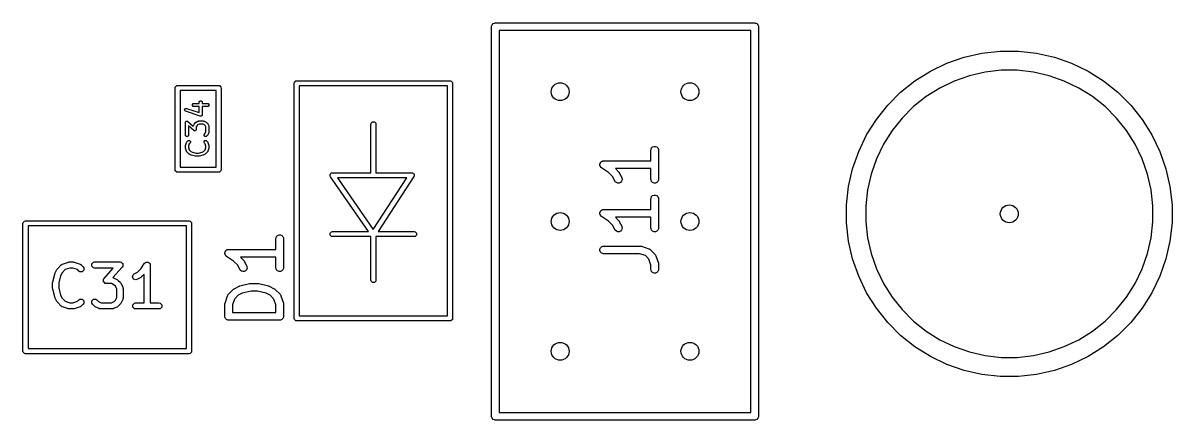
# Model space of a CAD drawing. Extents: x 2.42 to 5.08, y -5.33 to -2.65.
# Drawn here: x 4.19 to 5.075, y -2.959 to -2.653 of the extents above; entities that cross this region are included whole.
import ezdxf

# ---------------------------------------------------------------- set-up
doc = ezdxf.new("R2010")
doc.units = 0
doc.header["$MEASUREMENT"] = 0
doc.layers.add('BLACK', color=7, linetype='CONTINUOUS')

msp = doc.modelspace()

# ---------------------------------------------------------------- linework, layer by layer
at = {"layer": 'BLACK', "linetype": 'CONTINUOUS'}
for p, q in [((4.55098, -2.65591), (4.55104, -2.65533)), ((4.55098, -2.95591), (4.55098, -2.65591)), ((4.55104, -2.65533), (4.55148, -2.65427)), ((4.55148, -2.65427), (4.5523, -2.65345)), ((4.5523, -2.65345), (4.55336, -2.65301)), ((4.55336, -2.65301), (4.55394, -2.65295)), ((4.55394, -2.65295), (4.75394, -2.65295)), ((4.75394, -2.65295), (4.75451, -2.65301)), ((4.75451, -2.65301), (4.75558, -2.65345)), ((4.75558, -2.65345), (4.75639, -2.65427)), ((4.75639, -2.65427), (4.75683, -2.65533)), ((4.75683, -2.65533), (4.75689, -2.65591)), ((4.75689, -2.65591), (4.75689, -2.95591)), ((4.55689, -2.65886), (4.55689, -2.95295)), ((4.75098, -2.65886), (4.55689, -2.65886)), ((4.75098, -2.95295), (4.75098, -2.65886)), ((4.90193, -2.68396), (4.91523, -2.67931)), ((4.91523, -2.67931), (4.92896, -2.67617)), ((4.92896, -2.67617), (4.94296, -2.6746)), ((4.94296, -2.6746), (4.95704, -2.6746)), ((4.95704, -2.6746), (4.97104, -2.67617)), ((4.97104, -2.67617), (4.98477, -2.67931)), ((4.98477, -2.67931), (4.99807, -2.68396)), ((4.87732, -2.69757), (4.88924, -2.69007)), ((4.88924, -2.69007), (4.90193, -2.68396)), ((4.93144, -2.69079), (4.91933, -2.69356)), ((4.94379, -2.6894), (4.93144, -2.69079)), ((4.95621, -2.6894), (4.94379, -2.6894)), ((4.96856, -2.69079), (4.95621, -2.6894)), ((4.98067, -2.69356), (4.96856, -2.69079)), ((4.99807, -2.68396), (5.01076, -2.69007)), ((5.01076, -2.69007), (5.02268, -2.69757)), ((4.39898, -2.69945), (4.39913, -2.6987)), ((4.39898, -2.88055), (4.39898, -2.69945)), ((4.39913, -2.6987), (4.40019, -2.69763)), ((4.40019, -2.69763), (4.40094, -2.69748)), ((4.40094, -2.69748), (4.51906, -2.69748)), ((4.51906, -2.69748), (4.51981, -2.69763)), ((4.51981, -2.69763), (4.52087, -2.6987)), ((4.52087, -2.6987), (4.52102, -2.69945)), ((4.52102, -2.69945), (4.52102, -2.88055)), ((4.86631, -2.70635), (4.87732, -2.69757)), ((4.90761, -2.69766), (4.89642, -2.70305)), ((4.91933, -2.69356), (4.90761, -2.69766)), ((4.99239, -2.69766), (4.98067, -2.69356)), ((5.00358, -2.70305), (4.99239, -2.69766)), ((5.02268, -2.69757), (5.03369, -2.70635)), ((4.30728, -2.70303), (4.30743, -2.70228)), ((4.30728, -2.76602), (4.30728, -2.70303)), ((4.30743, -2.70228), (4.3085, -2.70121)), ((4.3085, -2.70121), (4.30925, -2.70106)), ((4.30925, -2.70106), (4.34075, -2.70106)), ((4.31122, -2.705), (4.31122, -2.76406)), ((4.33878, -2.705), (4.31122, -2.705)), ((4.33878, -2.76406), (4.33878, -2.705)), ((4.34075, -2.70106), (4.3415, -2.70121)), ((4.3415, -2.70121), (4.34257, -2.70228)), ((4.34257, -2.70228), (4.34272, -2.70303)), ((4.34272, -2.70303), (4.34272, -2.76602)), ((4.40291, -2.70142), (4.40291, -2.87858)), ((4.51709, -2.70142), (4.40291, -2.70142)), ((4.51709, -2.87858), (4.51709, -2.70142)), ((4.85635, -2.71631), (4.86631, -2.70635)), ((4.89642, -2.70305), (4.8859, -2.70966)), ((5.0141, -2.70966), (5.00358, -2.70305)), ((5.03369, -2.70635), (5.04365, -2.71631)), ((4.32057, -2.7157), (4.32121, -2.71506)), ((4.32057, -2.71661), (4.32057, -2.7157)), ((4.32121, -2.71725), (4.32057, -2.71661)), ((4.32121, -2.71506), (4.32166, -2.71497)), ((4.32166, -2.71734), (4.32121, -2.71725)), ((4.32166, -2.71497), (4.32573, -2.71497)), ((4.32573, -2.71734), (4.32166, -2.71734)), ((4.32573, -2.71391), (4.32582, -2.71345)), ((4.32573, -2.71497), (4.32573, -2.71391)), ((4.32573, -2.72202), (4.32573, -2.71734)), ((4.32582, -2.71345), (4.32646, -2.71281)), ((4.32646, -2.71281), (4.32737, -2.71281)), ((4.32737, -2.71281), (4.328, -2.71345)), ((4.328, -2.71345), (4.32809, -2.71391)), ((4.32809, -2.71391), (4.32809, -2.71497)), ((4.32809, -2.71497), (4.33216, -2.71497)), ((4.33216, -2.71734), (4.32809, -2.71734)), ((4.32809, -2.71734), (4.32809, -2.72365)), ((4.33216, -2.71497), (4.33261, -2.71506)), ((4.33261, -2.71725), (4.33216, -2.71734)), ((4.33261, -2.71506), (4.33325, -2.7157)), ((4.33325, -2.71661), (4.33261, -2.71725)), ((4.33325, -2.7157), (4.33325, -2.71661)), ((4.84757, -2.72732), (4.85635, -2.71631)), ((4.87619, -2.7174), (4.8674, -2.72619)), ((4.8859, -2.70966), (4.87619, -2.7174)), ((5.02381, -2.7174), (5.0141, -2.70966)), ((5.0326, -2.72619), (5.02381, -2.7174)), ((5.04365, -2.71631), (5.05243, -2.72732)), ((4.31449, -2.71999), (4.31477, -2.71913)), ((4.31489, -2.7208), (4.31449, -2.71999)), ((4.31477, -2.71913), (4.31558, -2.71873)), ((4.31529, -2.72102), (4.31489, -2.7208)), ((4.32654, -2.72477), (4.31529, -2.72102)), ((4.31558, -2.71873), (4.31604, -2.71878)), ((4.31604, -2.71878), (4.32573, -2.72202)), ((4.327, -2.72483), (4.32654, -2.72477)), ((4.32717, -2.72475), (4.327, -2.72483)), ((4.32737, -2.72475), (4.32717, -2.72475)), ((4.32756, -2.72455), (4.32737, -2.72475)), ((4.32781, -2.72443), (4.32756, -2.72455)), ((4.32787, -2.72424), (4.32781, -2.72443)), ((4.328, -2.72411), (4.32787, -2.72424)), ((4.32809, -2.72365), (4.328, -2.72411)), ((4.8674, -2.72619), (4.85966, -2.7359)), ((5.04034, -2.7359), (5.0326, -2.72619)), ((4.31523, -2.72965), (4.3153, -2.72932)), ((4.31523, -2.7394), (4.31523, -2.72965)), ((4.3153, -2.72927), (4.31531, -2.72926)), ((4.3153, -2.72932), (4.3153, -2.72927)), ((4.31531, -2.72926), (4.31532, -2.7292)), ((4.31532, -2.7292), (4.31562, -2.72891)), ((4.31562, -2.72891), (4.31589, -2.72859)), ((4.31589, -2.72859), (4.31593, -2.72859)), ((4.31593, -2.72859), (4.31596, -2.72856)), ((4.31596, -2.72856), (4.31638, -2.72856)), ((4.31638, -2.72856), (4.31679, -2.72853)), ((4.31679, -2.72853), (4.31684, -2.72856)), ((4.31684, -2.72856), (4.31687, -2.72856)), ((4.31687, -2.72856), (4.3169, -2.7286)), ((4.3169, -2.7286), (4.31719, -2.72876)), ((4.31719, -2.72876), (4.32129, -2.73235)), ((4.32164, -2.73579), (4.3176, -2.73226)), ((4.3176, -2.73226), (4.3176, -2.7394)), ((4.32129, -2.73235), (4.32132, -2.7322)), ((4.32132, -2.7322), (4.32134, -2.73218)), ((4.32134, -2.73218), (4.32136, -2.73212)), ((4.32136, -2.73212), (4.32211, -2.73062)), ((4.32211, -2.73062), (4.32222, -2.73048)), ((4.32222, -2.73048), (4.32233, -2.73032)), ((4.32233, -2.73032), (4.32308, -2.72957)), ((4.32321, -2.73565), (4.32294, -2.73596)), ((4.32308, -2.72957), (4.32324, -2.72946)), ((4.3235, -2.73535), (4.32321, -2.73565)), ((4.32324, -2.72946), (4.32339, -2.72935)), ((4.32339, -2.72935), (4.32489, -2.7286)), ((4.32352, -2.7353), (4.3235, -2.73535)), ((4.32353, -2.73528), (4.32352, -2.7353)), ((4.32359, -2.7349), (4.32353, -2.73523)), ((4.32353, -2.73523), (4.32353, -2.73528)), ((4.32413, -2.73185), (4.32359, -2.73293)), ((4.32359, -2.73293), (4.32359, -2.7349)), ((4.32461, -2.73137), (4.32413, -2.73185)), ((4.32569, -2.73083), (4.32461, -2.73137)), ((4.32489, -2.7286), (4.32494, -2.72858)), ((4.32494, -2.72858), (4.32496, -2.72856)), ((4.32496, -2.72856), (4.32515, -2.72852)), ((4.32515, -2.72852), (4.32533, -2.72848)), ((4.32533, -2.72848), (4.32536, -2.72848)), ((4.32536, -2.72848), (4.32541, -2.72847)), ((4.32541, -2.72847), (4.32916, -2.72847)), ((4.32888, -2.73083), (4.32569, -2.73083)), ((4.32996, -2.73137), (4.32888, -2.73083)), ((4.32916, -2.72847), (4.32922, -2.72848)), ((4.32922, -2.72848), (4.32925, -2.72848)), ((4.32925, -2.72848), (4.32943, -2.72852)), ((4.32943, -2.72852), (4.32961, -2.72856)), ((4.32961, -2.72856), (4.32963, -2.72858)), ((4.32963, -2.72858), (4.32969, -2.7286)), ((4.32969, -2.7286), (4.33119, -2.72935)), ((4.33044, -2.73185), (4.32996, -2.73137)), ((4.33098, -2.73293), (4.33044, -2.73185)), ((4.33098, -2.73687), (4.33098, -2.73293)), ((4.33119, -2.72935), (4.33134, -2.72946)), ((4.33134, -2.72946), (4.3315, -2.72957)), ((4.3315, -2.72957), (4.33225, -2.73032)), ((4.33225, -2.73032), (4.33235, -2.73048)), ((4.33235, -2.73048), (4.33247, -2.73062)), ((4.33247, -2.73062), (4.33322, -2.73212)), ((4.33322, -2.73212), (4.33323, -2.73218)), ((4.33323, -2.73218), (4.33325, -2.7322)), ((4.33325, -2.7322), (4.33329, -2.73239)), ((4.33329, -2.73239), (4.33334, -2.73257)), ((4.33334, -2.73257), (4.33333, -2.73259)), ((4.33333, -2.73259), (4.33334, -2.73265)), ((4.33334, -2.73265), (4.33334, -2.73715)), ((4.45807, -2.73097), (4.45822, -2.73022)), ((4.45807, -2.7683), (4.45807, -2.73097)), ((4.45822, -2.73022), (4.45929, -2.72915)), ((4.45929, -2.72915), (4.46079, -2.72915)), ((4.46079, -2.72915), (4.46186, -2.73022)), ((4.46186, -2.73022), (4.46201, -2.73097)), ((4.46201, -2.73097), (4.46201, -2.7683)), ((4.84007, -2.73924), (4.84757, -2.72732)), ((5.05243, -2.72732), (5.05993, -2.73924)), ((4.31532, -2.73985), (4.31523, -2.7394)), ((4.31596, -2.74049), (4.31532, -2.73985)), ((4.31687, -2.74049), (4.31596, -2.74049)), ((4.31627, -2.74463), (4.3163, -2.74462)), ((4.3163, -2.74462), (4.31633, -2.74457)), ((4.31633, -2.74457), (4.31708, -2.74382)), ((4.31751, -2.73985), (4.31687, -2.74049)), ((4.31708, -2.74382), (4.31746, -2.74356)), ((4.31746, -2.74356), (4.31837, -2.74356)), ((4.3176, -2.7394), (4.31751, -2.73985)), ((4.31837, -2.74356), (4.31901, -2.7442)), ((4.31901, -2.7442), (4.31901, -2.7451)), ((4.32193, -2.73596), (4.32164, -2.73579)), ((4.32196, -2.73599), (4.32193, -2.73596)), ((4.32199, -2.73599), (4.32196, -2.73599)), ((4.32204, -2.73602), (4.32199, -2.73599)), ((4.32245, -2.73599), (4.32204, -2.73602)), ((4.32287, -2.73599), (4.32245, -2.73599)), ((4.3229, -2.73596), (4.32287, -2.73599)), ((4.32294, -2.73596), (4.3229, -2.73596)), ((4.32957, -2.73895), (4.32983, -2.73857)), ((4.32957, -2.73985), (4.32957, -2.73895)), ((4.33021, -2.74049), (4.32957, -2.73985)), ((4.32957, -2.7442), (4.33021, -2.74356)), ((4.32957, -2.7451), (4.32957, -2.7442)), ((4.32983, -2.73857), (4.33044, -2.73795)), ((4.33111, -2.74049), (4.33021, -2.74049)), ((4.33021, -2.74356), (4.33111, -2.74356)), ((4.33044, -2.73795), (4.33098, -2.73687)), ((4.3315, -2.74024), (4.33111, -2.74049)), ((4.33111, -2.74356), (4.3315, -2.74382)), ((4.33225, -2.73949), (4.3315, -2.74024)), ((4.3315, -2.74382), (4.33225, -2.74457)), ((4.33235, -2.73933), (4.33225, -2.73949)), ((4.33225, -2.74457), (4.33228, -2.74462)), ((4.33228, -2.74462), (4.3323, -2.74463)), ((4.33247, -2.73918), (4.33235, -2.73933)), ((4.33322, -2.73768), (4.33247, -2.73918)), ((4.33323, -2.73762), (4.33322, -2.73768)), ((4.33325, -2.7376), (4.33323, -2.73762)), ((4.33329, -2.73742), (4.33325, -2.7376)), ((4.33334, -2.73724), (4.33329, -2.73742)), ((4.33334, -2.73715), (4.33333, -2.73721)), ((4.33333, -2.73721), (4.33334, -2.73724)), ((4.83396, -2.75193), (4.84007, -2.73924)), ((4.85966, -2.7359), (4.85305, -2.74642)), ((5.04695, -2.74642), (5.04034, -2.7359)), ((5.05993, -2.73924), (5.06604, -2.75193)), ((4.31523, -2.74765), (4.31527, -2.74746)), ((4.31523, -2.74915), (4.31523, -2.74765)), ((4.31527, -2.74934), (4.31523, -2.74915)), ((4.31527, -2.74746), (4.31529, -2.74728)), ((4.31529, -2.74952), (4.31527, -2.74934)), ((4.31529, -2.74728), (4.31604, -2.74503)), ((4.31604, -2.75177), (4.31529, -2.74952)), ((4.31604, -2.74503), (4.31607, -2.74498)), ((4.31607, -2.75183), (4.31604, -2.75177)), ((4.31607, -2.74495), (4.31618, -2.74479)), ((4.31607, -2.74498), (4.31607, -2.74495)), ((4.31607, -2.75185), (4.31607, -2.75183)), ((4.31618, -2.75201), (4.31607, -2.75185)), ((4.31618, -2.74479), (4.31627, -2.74463)), ((4.31627, -2.75217), (4.31618, -2.75201)), ((4.3163, -2.75219), (4.31627, -2.75217)), ((4.31633, -2.75224), (4.3163, -2.75219)), ((4.31783, -2.75374), (4.31633, -2.75224)), ((4.3182, -2.74604), (4.3176, -2.74784)), ((4.3176, -2.74784), (4.3176, -2.74896)), ((4.3176, -2.74896), (4.3182, -2.75076)), ((4.31875, -2.74549), (4.3182, -2.74604)), ((4.3182, -2.75076), (4.31936, -2.75193)), ((4.31901, -2.7451), (4.31875, -2.74549)), ((4.31936, -2.75193), (4.32058, -2.75254)), ((4.32058, -2.75254), (4.32331, -2.75322)), ((4.32331, -2.75322), (4.32527, -2.75322)), ((4.32527, -2.75322), (4.328, -2.75254)), ((4.328, -2.75254), (4.32921, -2.75193)), ((4.32921, -2.75193), (4.33038, -2.75076)), ((4.32983, -2.74549), (4.32957, -2.7451)), ((4.33038, -2.74604), (4.32983, -2.74549)), ((4.33098, -2.74784), (4.33038, -2.74604)), ((4.33038, -2.75076), (4.33098, -2.74896)), ((4.33225, -2.75224), (4.33075, -2.75374)), ((4.33098, -2.74896), (4.33098, -2.74784)), ((4.33228, -2.75219), (4.33225, -2.75224)), ((4.3323, -2.75217), (4.33228, -2.75219)), ((4.3323, -2.74463), (4.3324, -2.74479)), ((4.3324, -2.75201), (4.3323, -2.75217)), ((4.3324, -2.74479), (4.3325, -2.74495)), ((4.3325, -2.75185), (4.3324, -2.75201)), ((4.3325, -2.74495), (4.3325, -2.74498)), ((4.3325, -2.74498), (4.33253, -2.74503)), ((4.33253, -2.75177), (4.3325, -2.75183)), ((4.3325, -2.75183), (4.3325, -2.75185)), ((4.33253, -2.74503), (4.33328, -2.74728)), ((4.33328, -2.74952), (4.33253, -2.75177)), ((4.33328, -2.74728), (4.33331, -2.74747)), ((4.33331, -2.74934), (4.33328, -2.74952)), ((4.33331, -2.74747), (4.33334, -2.74765)), ((4.33334, -2.74915), (4.33331, -2.74934)), ((4.33334, -2.74765), (4.33334, -2.74915)), ((4.67389, -2.75091), (4.67395, -2.75034)), ((4.67389, -2.75921), (4.67389, -2.75091)), ((4.67395, -2.75034), (4.67439, -2.74927)), ((4.67439, -2.74927), (4.6752, -2.74846)), ((4.6752, -2.74846), (4.67627, -2.74802)), ((4.67627, -2.74802), (4.67742, -2.74802)), ((4.67742, -2.74802), (4.67848, -2.74846)), ((4.67848, -2.74846), (4.6793, -2.74927)), ((4.6793, -2.74927), (4.67974, -2.75034)), ((4.67974, -2.75034), (4.6798, -2.75091)), ((4.6798, -2.75091), (4.6798, -2.77341)), ((4.82931, -2.76523), (4.83396, -2.75193)), ((4.85305, -2.74642), (4.84766, -2.75761)), ((5.05234, -2.75761), (5.04695, -2.74642)), ((5.06604, -2.75193), (5.07069, -2.76523)), ((4.31799, -2.75384), (4.31783, -2.75374)), ((4.31814, -2.75396), (4.31799, -2.75384)), ((4.31964, -2.75471), (4.31814, -2.75396)), ((4.31976, -2.75474), (4.31964, -2.75471)), ((4.31988, -2.7548), (4.31976, -2.75474)), ((4.32288, -2.75555), (4.31988, -2.7548)), ((4.32302, -2.75555), (4.32288, -2.75555)), ((4.32316, -2.75558), (4.32302, -2.75555)), ((4.32541, -2.75558), (4.32316, -2.75558)), ((4.32556, -2.75555), (4.32541, -2.75558)), ((4.3257, -2.75555), (4.32556, -2.75555)), ((4.3287, -2.7548), (4.3257, -2.75555)), ((4.32882, -2.75474), (4.3287, -2.7548)), ((4.32894, -2.75471), (4.32882, -2.75474)), ((4.33044, -2.75396), (4.32894, -2.75471)), ((4.33059, -2.75384), (4.33044, -2.75396)), ((4.33075, -2.75374), (4.33059, -2.75384)), ((4.63452, -2.76216), (4.63458, -2.76188)), ((4.63458, -2.76245), (4.63452, -2.76216)), ((4.63458, -2.76158), (4.63469, -2.76132)), ((4.63458, -2.76188), (4.63458, -2.76158)), ((4.63469, -2.76132), (4.63474, -2.76103)), ((4.63474, -2.76103), (4.63491, -2.76079)), ((4.63491, -2.76079), (4.63502, -2.76052)), ((4.63502, -2.76052), (4.63522, -2.76031)), ((4.63522, -2.76031), (4.63538, -2.76007)), ((4.63538, -2.76007), (4.63563, -2.75991)), ((4.63563, -2.75991), (4.63583, -2.7597)), ((4.63583, -2.7597), (4.6361, -2.75959)), ((4.6361, -2.75959), (4.63634, -2.75943)), ((4.63634, -2.75943), (4.63663, -2.75938)), ((4.63663, -2.75938), (4.6369, -2.75926)), ((4.6369, -2.75926), (4.63747, -2.75921)), ((4.63747, -2.75921), (4.63747, -2.75921)), ((4.63747, -2.75921), (4.63747, -2.75921)), ((4.63747, -2.75921), (4.63747, -2.75921)), ((4.63747, -2.75921), (4.67389, -2.75921)), ((4.84766, -2.75761), (4.84356, -2.76933)), ((5.05644, -2.76933), (5.05234, -2.75761)), ((4.30743, -2.76678), (4.30728, -2.76602)), ((4.3085, -2.76784), (4.30743, -2.76678)), ((4.30925, -2.76799), (4.3085, -2.76784)), ((4.34075, -2.76799), (4.30925, -2.76799)), ((4.31122, -2.76406), (4.33878, -2.76406)), ((4.3415, -2.76784), (4.34075, -2.76799)), ((4.34257, -2.76678), (4.3415, -2.76784)), ((4.34272, -2.76602), (4.34257, -2.76678)), ((4.42662, -2.77069), (4.42672, -2.77011)), ((4.42672, -2.77093), (4.42662, -2.77069)), ((4.42672, -2.76952), (4.42685, -2.76939)), ((4.42672, -2.77011), (4.42672, -2.76952)), ((4.42672, -2.77102), (4.42672, -2.77093)), ((4.42679, -2.77109), (4.42672, -2.77102)), ((4.42692, -2.77139), (4.42679, -2.77109)), ((4.42685, -2.76939), (4.42688, -2.76921)), ((4.42688, -2.76921), (4.42737, -2.76887)), ((4.42737, -2.76887), (4.42779, -2.76845)), ((4.42779, -2.76845), (4.42804, -2.7684)), ((4.42804, -2.7684), (4.42812, -2.76835)), ((4.42812, -2.76835), (4.42822, -2.76836)), ((4.42822, -2.76836), (4.42854, -2.7683)), ((4.42854, -2.7683), (4.45807, -2.7683)), ((4.46201, -2.7683), (4.48954, -2.7683)), ((4.48954, -2.7683), (4.48981, -2.76835)), ((4.48981, -2.76835), (4.4899, -2.76833)), ((4.4899, -2.76833), (4.48999, -2.76839)), ((4.48999, -2.76839), (4.49029, -2.76845)), ((4.49029, -2.76845), (4.49069, -2.76885)), ((4.49069, -2.76885), (4.49116, -2.76916)), ((4.49116, -2.76916), (4.49121, -2.76936)), ((4.49129, -2.77109), (4.49119, -2.77134)), ((4.49121, -2.76936), (4.49136, -2.76952)), ((4.49136, -2.77102), (4.49129, -2.77109)), ((4.49136, -2.76952), (4.49136, -2.77008)), ((4.49136, -2.77008), (4.49148, -2.77063)), ((4.49148, -2.77063), (4.49136, -2.77092)), ((4.49136, -2.77092), (4.49136, -2.77102)), ((4.63458, -2.76274), (4.63458, -2.76245)), ((4.63469, -2.76301), (4.63458, -2.76274)), ((4.63475, -2.76329), (4.63469, -2.76301)), ((4.63491, -2.76353), (4.63475, -2.76329)), ((4.63502, -2.7638), (4.63491, -2.76353)), ((4.63522, -2.76401), (4.63502, -2.7638)), ((4.63539, -2.76425), (4.63522, -2.76401)), ((4.63583, -2.76461), (4.63539, -2.76425)), ((4.63583, -2.76462), (4.63583, -2.76461)), ((4.63583, -2.76461), (4.63583, -2.76461)), ((4.63584, -2.76462), (4.63583, -2.76462)), ((4.64122, -2.7682), (4.63584, -2.76462)), ((4.64442, -2.77141), (4.64122, -2.7682)), ((4.67389, -2.76511), (4.64648, -2.76511)), ((4.64648, -2.76511), (4.64893, -2.76757)), ((4.64893, -2.76757), (4.64912, -2.7678)), ((4.64912, -2.7678), (4.64918, -2.76785)), ((4.64918, -2.76785), (4.64924, -2.76794)), ((4.64924, -2.76794), (4.6493, -2.76802)), ((4.6493, -2.76802), (4.64933, -2.76809)), ((4.64933, -2.76809), (4.64949, -2.76834)), ((4.64949, -2.76834), (4.65136, -2.77209)), ((4.67389, -2.77341), (4.67389, -2.76511)), ((4.82617, -2.77896), (4.82931, -2.76523)), ((4.84356, -2.76933), (4.84079, -2.78144)), ((5.05921, -2.78144), (5.05644, -2.76933)), ((5.07069, -2.76523), (5.07383, -2.77896)), ((4.45627, -2.8136), (4.42692, -2.77139)), ((4.43231, -2.77224), (4.45999, -2.81204)), ((4.48591, -2.77224), (4.43231, -2.77224)), ((4.45999, -2.81204), (4.48591, -2.77224)), ((4.49119, -2.77134), (4.46367, -2.8136)), ((4.64608, -2.77473), (4.64442, -2.77141)), ((4.64639, -2.77522), (4.64608, -2.77473)), ((4.64726, -2.77597), (4.64639, -2.77522)), ((4.64835, -2.77634), (4.64726, -2.77597)), ((4.6495, -2.77626), (4.64835, -2.77634)), ((4.65053, -2.77574), (4.6495, -2.77626)), ((4.65129, -2.77487), (4.65053, -2.77574)), ((4.65165, -2.77378), (4.65129, -2.77487)), ((4.65136, -2.77209), (4.65157, -2.77263)), ((4.65157, -2.77263), (4.65165, -2.77378)), ((4.67395, -2.77398), (4.67389, -2.77341)), ((4.67439, -2.77505), (4.67395, -2.77398)), ((4.6752, -2.77586), (4.67439, -2.77505)), ((4.67627, -2.7763), (4.6752, -2.77586)), ((4.67742, -2.7763), (4.67627, -2.7763)), ((4.67848, -2.77586), (4.67742, -2.7763)), ((4.6793, -2.77505), (4.67848, -2.77586)), ((4.67974, -2.77398), (4.6793, -2.77505)), ((4.6798, -2.77341), (4.67974, -2.77398)), ((4.8246, -2.79296), (4.82617, -2.77896)), ((5.07383, -2.77896), (5.0754, -2.79296)), ((4.67389, -2.78841), (4.67395, -2.78783)), ((4.67389, -2.7967), (4.67389, -2.78841)), ((4.67395, -2.78783), (4.67439, -2.78677)), ((4.67439, -2.78677), (4.6752, -2.78595)), ((4.6752, -2.78595), (4.67627, -2.78551)), ((4.67627, -2.78551), (4.67742, -2.78551)), ((4.67742, -2.78551), (4.67848, -2.78595)), ((4.67848, -2.78595), (4.6793, -2.78677)), ((4.6793, -2.78677), (4.67974, -2.78783)), ((4.67974, -2.78783), (4.6798, -2.78841)), ((4.6798, -2.78841), (4.6798, -2.8109)), ((4.84079, -2.78144), (4.8394, -2.79379)), ((5.0606, -2.79379), (5.05921, -2.78144)), ((4.63522, -2.79781), (4.63538, -2.79757)), ((4.63538, -2.79757), (4.63563, -2.79741)), ((4.63563, -2.79741), (4.63583, -2.7972)), ((4.63583, -2.7972), (4.6361, -2.79709)), ((4.6361, -2.79709), (4.63634, -2.79693)), ((4.63634, -2.79693), (4.63663, -2.79687)), ((4.63663, -2.79687), (4.6369, -2.79676)), ((4.6369, -2.79676), (4.63747, -2.7967)), ((4.63747, -2.7967), (4.63747, -2.7967)), ((4.63747, -2.7967), (4.63747, -2.7967)), ((4.63747, -2.7967), (4.63747, -2.7967)), ((4.63747, -2.7967), (4.67389, -2.7967)), ((4.8246, -2.79379), (4.8246, -2.79296)), ((4.8246, -2.80704), (4.8246, -2.79379)), ((4.8394, -2.79379), (4.8394, -2.80621)), ((5.0606, -2.80621), (5.0606, -2.79379)), ((5.0754, -2.79296), (5.0754, -2.80704)), ((4.19019, -2.80663), (4.19125, -2.80557)), ((4.19125, -2.80557), (4.19201, -2.80542)), ((4.19201, -2.80542), (4.31799, -2.80542)), ((4.31799, -2.80542), (4.31875, -2.80557)), ((4.31875, -2.80557), (4.31981, -2.80663)), ((4.63452, -2.79966), (4.63458, -2.79937)), ((4.63458, -2.79994), (4.63452, -2.79966)), ((4.63458, -2.79908), (4.63469, -2.79881)), ((4.63458, -2.79937), (4.63458, -2.79908)), ((4.63458, -2.80023), (4.63458, -2.79994)), ((4.63469, -2.8005), (4.63458, -2.80023)), ((4.63469, -2.79881), (4.63474, -2.79853)), ((4.63475, -2.80079), (4.63469, -2.8005)), ((4.63474, -2.79853), (4.63491, -2.79828)), ((4.63491, -2.80103), (4.63475, -2.80079)), ((4.63491, -2.79828), (4.63502, -2.79801)), ((4.63502, -2.8013), (4.63491, -2.80103)), ((4.63502, -2.79801), (4.63522, -2.79781)), ((4.63522, -2.8015), (4.63502, -2.8013)), ((4.63539, -2.80175), (4.63522, -2.8015)), ((4.63583, -2.80211), (4.63539, -2.80175)), ((4.63584, -2.80211), (4.63583, -2.80211)), ((4.63583, -2.80211), (4.63583, -2.80211)), ((4.63583, -2.80211), (4.63583, -2.80211)), ((4.64122, -2.8057), (4.63584, -2.80211)), ((4.64442, -2.8089), (4.64122, -2.8057)), ((4.67389, -2.80261), (4.64648, -2.80261)), ((4.64648, -2.80261), (4.64893, -2.80507)), ((4.64893, -2.80507), (4.64912, -2.80529)), ((4.64912, -2.80529), (4.64918, -2.80534)), ((4.64918, -2.80534), (4.64924, -2.80543)), ((4.64924, -2.80543), (4.6493, -2.80551)), ((4.6493, -2.80551), (4.64933, -2.80559)), ((4.64933, -2.80559), (4.64949, -2.80583)), ((4.64949, -2.80583), (4.65136, -2.80958)), ((4.67389, -2.8109), (4.67389, -2.80261)), ((4.8394, -2.80621), (4.84079, -2.81856)), ((5.05921, -2.81856), (5.0606, -2.80621)), ((4.19004, -2.80739), (4.19019, -2.80663)), ((4.19004, -2.90581), (4.19004, -2.80739)), ((4.19398, -2.80936), (4.19398, -2.90384)), ((4.31602, -2.80936), (4.19398, -2.80936)), ((4.31602, -2.90384), (4.31602, -2.80936)), ((4.31981, -2.80663), (4.31996, -2.80739)), ((4.31996, -2.80739), (4.31996, -2.90581)), ((4.42672, -2.81482), (4.42779, -2.81375)), ((4.42672, -2.81632), (4.42672, -2.81482)), ((4.42779, -2.81375), (4.42854, -2.8136)), ((4.42854, -2.8136), (4.45627, -2.8136)), ((4.46367, -2.8136), (4.49154, -2.8136)), ((4.49154, -2.8136), (4.49229, -2.81375)), ((4.49229, -2.81375), (4.49336, -2.81482)), ((4.49336, -2.81482), (4.49336, -2.81632)), ((4.64608, -2.81222), (4.64442, -2.8089)), ((4.64639, -2.81271), (4.64608, -2.81222)), ((4.64726, -2.81347), (4.64639, -2.81271)), ((4.64835, -2.81383), (4.64726, -2.81347)), ((4.6495, -2.81375), (4.64835, -2.81383)), ((4.65053, -2.81324), (4.6495, -2.81375)), ((4.65129, -2.81237), (4.65053, -2.81324)), ((4.65165, -2.81127), (4.65129, -2.81237)), ((4.65136, -2.80958), (4.65157, -2.81012)), ((4.65157, -2.81012), (4.65165, -2.81127)), ((4.67395, -2.81148), (4.67389, -2.8109)), ((4.67439, -2.81254), (4.67395, -2.81148)), ((4.6752, -2.81336), (4.67439, -2.81254)), ((4.67627, -2.8138), (4.6752, -2.81336)), ((4.67742, -2.8138), (4.67627, -2.8138)), ((4.67848, -2.81336), (4.67742, -2.8138)), ((4.6793, -2.81254), (4.67848, -2.81336)), ((4.67974, -2.81148), (4.6793, -2.81254)), ((4.6798, -2.8109), (4.67974, -2.81148)), ((4.82617, -2.82104), (4.8246, -2.80704)), ((5.0754, -2.80704), (5.07383, -2.82104)), ((4.38495, -2.81907), (4.38501, -2.81849)), ((4.38495, -2.82736), (4.38495, -2.81907)), ((4.38501, -2.81849), (4.38545, -2.81743)), ((4.38545, -2.81743), (4.38627, -2.81661)), ((4.38627, -2.81661), (4.38733, -2.81617)), ((4.38733, -2.81617), (4.38848, -2.81617)), ((4.38848, -2.81617), (4.38955, -2.81661)), ((4.38955, -2.81661), (4.39036, -2.81743)), ((4.39036, -2.81743), (4.3908, -2.81849)), ((4.3908, -2.81849), (4.39086, -2.81907)), ((4.39086, -2.81907), (4.39086, -2.84156)), ((4.42779, -2.81739), (4.42672, -2.81632)), ((4.42854, -2.81754), (4.42779, -2.81739)), ((4.45807, -2.81754), (4.42854, -2.81754)), ((4.45807, -2.85107), (4.45807, -2.81754)), ((4.49154, -2.81754), (4.46201, -2.81754)), ((4.46201, -2.81754), (4.46201, -2.85107)), ((4.49229, -2.81739), (4.49154, -2.81754)), ((4.49336, -2.81632), (4.49229, -2.81739)), ((4.82931, -2.83477), (4.82617, -2.82104)), ((4.84079, -2.81856), (4.84356, -2.83067)), ((5.05644, -2.83067), (5.05921, -2.81856)), ((5.07383, -2.82104), (5.07069, -2.83477)), ((4.34558, -2.83032), (4.34564, -2.83003)), ((4.34564, -2.8306), (4.34558, -2.83032)), ((4.34564, -2.82974), (4.34575, -2.82947)), ((4.34564, -2.83003), (4.34564, -2.82974)), ((4.34564, -2.83089), (4.34564, -2.8306)), ((4.34575, -2.83116), (4.34564, -2.83089)), ((4.34575, -2.82947), (4.34581, -2.82919)), ((4.34581, -2.83145), (4.34575, -2.83116)), ((4.34581, -2.82919), (4.34597, -2.82894)), ((4.34597, -2.83169), (4.34581, -2.83145)), ((4.34597, -2.82894), (4.34608, -2.82867)), ((4.34608, -2.83196), (4.34597, -2.83169)), ((4.34608, -2.82867), (4.34629, -2.82847)), ((4.34629, -2.83216), (4.34608, -2.83196)), ((4.34629, -2.82847), (4.34645, -2.82823)), ((4.34645, -2.83241), (4.34629, -2.83216)), ((4.34645, -2.82823), (4.34669, -2.82807)), ((4.34689, -2.83277), (4.34645, -2.83241)), ((4.34669, -2.82807), (4.3469, -2.82786)), ((4.3469, -2.83277), (4.34689, -2.83277)), ((4.3469, -2.82786), (4.34716, -2.82775)), ((4.35228, -2.83636), (4.3469, -2.83277)), ((4.3469, -2.83277), (4.3469, -2.83277)), ((4.3469, -2.83277), (4.3469, -2.83277)), ((4.34716, -2.82775), (4.3474, -2.82759)), ((4.3474, -2.82759), (4.34769, -2.82753)), ((4.34769, -2.82753), (4.34796, -2.82742)), ((4.34796, -2.82742), (4.34853, -2.82736)), ((4.34853, -2.82736), (4.34853, -2.82736)), ((4.34853, -2.82736), (4.34853, -2.82736)), ((4.34853, -2.82736), (4.34854, -2.82736)), ((4.34854, -2.82736), (4.38495, -2.82736)), ((4.63458, -2.8272), (4.63502, -2.82614)), ((4.63458, -2.82835), (4.63458, -2.8272)), ((4.63502, -2.82942), (4.63458, -2.82835)), ((4.63502, -2.82614), (4.63583, -2.82532)), ((4.63583, -2.83023), (4.63502, -2.82942)), ((4.63583, -2.82532), (4.6369, -2.82488)), ((4.6369, -2.83067), (4.63583, -2.83023)), ((4.6369, -2.82488), (4.63747, -2.82482)), ((4.63747, -2.83073), (4.6369, -2.83067)), ((4.63747, -2.82482), (4.66559, -2.82482)), ((4.66512, -2.83073), (4.63747, -2.83073)), ((4.66962, -2.83223), (4.66512, -2.83073)), ((4.66559, -2.82482), (4.66589, -2.82485)), ((4.66589, -2.82485), (4.66596, -2.82485)), ((4.66596, -2.82485), (4.66607, -2.82487)), ((4.66607, -2.82487), (4.66617, -2.82488)), ((4.66617, -2.82488), (4.66624, -2.82491)), ((4.66624, -2.82491), (4.66653, -2.82498)), ((4.66653, -2.82498), (4.67215, -2.82685)), ((4.67239, -2.835), (4.66962, -2.83223)), ((4.67215, -2.82685), (4.67268, -2.82709)), ((4.67268, -2.82709), (4.67276, -2.82716)), ((4.67276, -2.82716), (4.67286, -2.8272)), ((4.67286, -2.8272), (4.67331, -2.82756)), ((4.67331, -2.82756), (4.67706, -2.83131)), ((4.67706, -2.83131), (4.67742, -2.83176)), ((4.67742, -2.83176), (4.67746, -2.83186)), ((4.67746, -2.83186), (4.67753, -2.83194)), ((4.67753, -2.83194), (4.67777, -2.83247)), ((4.67777, -2.83247), (4.67964, -2.83809)), ((4.84356, -2.83067), (4.84766, -2.84239)), ((5.05234, -2.84239), (5.05644, -2.83067)), ((4.21658, -2.84226), (4.21958, -2.83926)), ((4.21958, -2.83926), (4.21968, -2.83919)), ((4.21968, -2.83919), (4.21971, -2.83914)), ((4.21971, -2.83914), (4.22004, -2.83896)), ((4.22004, -2.83896), (4.22035, -2.83875)), ((4.22035, -2.83875), (4.2204, -2.83875)), ((4.2204, -2.83875), (4.22051, -2.83869)), ((4.22051, -2.83869), (4.22501, -2.83719)), ((4.22614, -2.84179), (4.22253, -2.84299)), ((4.22501, -2.83719), (4.22538, -2.83714)), ((4.22538, -2.83714), (4.22575, -2.83707)), ((4.22575, -2.83707), (4.22875, -2.83707)), ((4.22837, -2.84179), (4.22614, -2.84179)), ((4.23198, -2.84299), (4.22837, -2.84179)), ((4.22875, -2.83707), (4.22912, -2.83714)), ((4.22912, -2.83714), (4.2295, -2.83719)), ((4.2295, -2.83719), (4.234, -2.83869)), ((4.234, -2.83869), (4.2341, -2.83875)), ((4.2341, -2.83875), (4.23416, -2.83875)), ((4.23416, -2.83875), (4.23447, -2.83896)), ((4.23447, -2.83896), (4.2348, -2.83914)), ((4.2348, -2.83914), (4.23482, -2.83919)), ((4.23482, -2.83919), (4.23492, -2.83926)), ((4.23492, -2.83926), (4.23642, -2.84076)), ((4.23642, -2.84076), (4.23693, -2.84152)), ((4.23693, -2.84152), (4.23693, -2.84333)), ((4.24307, -2.83852), (4.24435, -2.83725)), ((4.24307, -2.84033), (4.24307, -2.83852)), ((4.24435, -2.84161), (4.24307, -2.84033)), ((4.24435, -2.83725), (4.24525, -2.83707)), ((4.24525, -2.84179), (4.24435, -2.84161)), ((4.24525, -2.83707), (4.26475, -2.83707)), ((4.25954, -2.84179), (4.24525, -2.84179)), ((4.25247, -2.84987), (4.25954, -2.84179)), ((4.26653, -2.84098), (4.25935, -2.84918)), ((4.26475, -2.83707), (4.26541, -2.8372)), ((4.26541, -2.8372), (4.26551, -2.83719)), ((4.26551, -2.83719), (4.26554, -2.83722)), ((4.26554, -2.83722), (4.26565, -2.83725)), ((4.26565, -2.83725), (4.26624, -2.83783)), ((4.26624, -2.83783), (4.26687, -2.83838)), ((4.26686, -2.8404), (4.26653, -2.84098)), ((4.26693, -2.84033), (4.26686, -2.8404)), ((4.26687, -2.83838), (4.26687, -2.83847)), ((4.26687, -2.83847), (4.26693, -2.83852)), ((4.26693, -2.83852), (4.26693, -2.83936)), ((4.26693, -2.83936), (4.26699, -2.84019)), ((4.26699, -2.84019), (4.26693, -2.84028)), ((4.26693, -2.84028), (4.26693, -2.84033)), ((4.28091, -2.84242), (4.28378, -2.83812)), ((4.28378, -2.83812), (4.28443, -2.83747)), ((4.28443, -2.83747), (4.28467, -2.83742)), ((4.28467, -2.83742), (4.28484, -2.83725)), ((4.28484, -2.83725), (4.28553, -2.83725)), ((4.28553, -2.83725), (4.2862, -2.83711)), ((4.2862, -2.83711), (4.28641, -2.83725)), ((4.28641, -2.83725), (4.28665, -2.83725)), ((4.28665, -2.83725), (4.28714, -2.83773)), ((4.28714, -2.83773), (4.28771, -2.83811)), ((4.28771, -2.83811), (4.28776, -2.83835)), ((4.28776, -2.83835), (4.28793, -2.83852)), ((4.28793, -2.83852), (4.28811, -2.83943)), ((4.28811, -2.83943), (4.28811, -2.86856)), ((4.35548, -2.83956), (4.35228, -2.83636)), ((4.35714, -2.84288), (4.35548, -2.83956)), ((4.38495, -2.83327), (4.35754, -2.83327)), ((4.35754, -2.83327), (4.36, -2.83573)), ((4.36, -2.83573), (4.36018, -2.83595)), ((4.36018, -2.83595), (4.36024, -2.836)), ((4.36024, -2.836), (4.3603, -2.83609)), ((4.3603, -2.83609), (4.36037, -2.83617)), ((4.36037, -2.83617), (4.36039, -2.83625)), ((4.36039, -2.83625), (4.36055, -2.83649)), ((4.36055, -2.83649), (4.36243, -2.84024)), ((4.36271, -2.84193), (4.36235, -2.84303)), ((4.36243, -2.84024), (4.36263, -2.84078)), ((4.36263, -2.84078), (4.36271, -2.84193)), ((4.38495, -2.84156), (4.38495, -2.83327)), ((4.38501, -2.84214), (4.38495, -2.84156)), ((4.39086, -2.84156), (4.3908, -2.84214)), ((4.67389, -2.8395), (4.67239, -2.835)), ((4.67389, -2.84277), (4.67389, -2.8395)), ((4.67964, -2.83809), (4.67971, -2.83838)), ((4.67971, -2.83838), (4.67974, -2.83845)), ((4.67974, -2.83845), (4.67975, -2.83855)), ((4.67975, -2.83855), (4.67977, -2.83866)), ((4.67977, -2.83866), (4.67977, -2.83873)), ((4.67977, -2.83873), (4.6798, -2.83903)), ((4.6798, -2.83903), (4.6798, -2.84277)), ((4.83396, -2.84807), (4.82931, -2.83477)), ((5.07069, -2.83477), (5.06604, -2.84807)), ((4.21296, -2.85235), (4.21446, -2.84636)), ((4.21446, -2.84636), (4.21457, -2.84612)), ((4.21457, -2.84612), (4.21464, -2.84587)), ((4.21464, -2.84587), (4.21614, -2.84287)), ((4.21614, -2.84287), (4.21637, -2.84257)), ((4.21637, -2.84257), (4.21658, -2.84226)), ((4.21898, -2.84775), (4.21762, -2.85322)), ((4.2202, -2.84533), (4.21898, -2.84775)), ((4.22253, -2.84299), (4.2202, -2.84533)), ((4.23308, -2.8441), (4.23198, -2.84299)), ((4.23385, -2.84461), (4.23308, -2.8441)), ((4.23566, -2.84461), (4.23385, -2.84461)), ((4.23693, -2.84333), (4.23566, -2.84461)), ((4.25201, -2.85067), (4.25207, -2.85057)), ((4.25207, -2.8515), (4.25201, -2.85067)), ((4.25207, -2.85052), (4.25214, -2.85045)), ((4.25207, -2.85057), (4.25207, -2.85052)), ((4.25214, -2.85045), (4.25247, -2.84987)), ((4.25935, -2.84918), (4.25965, -2.84925)), ((4.25965, -2.84925), (4.25969, -2.84928)), ((4.25969, -2.84928), (4.25981, -2.84931)), ((4.25981, -2.84931), (4.26281, -2.85081)), ((4.26281, -2.85081), (4.2631, -2.85105)), ((4.27439, -2.8486), (4.27496, -2.84688)), ((4.2752, -2.85021), (4.27439, -2.8486)), ((4.27496, -2.84688), (4.27569, -2.84631)), ((4.27691, -2.85078), (4.2752, -2.85021)), ((4.27569, -2.84631), (4.27835, -2.84499)), ((4.2778, -2.85054), (4.27691, -2.85078)), ((4.2808, -2.84904), (4.2778, -2.85054)), ((4.27835, -2.84499), (4.28091, -2.84242)), ((4.2811, -2.84881), (4.2808, -2.84904)), ((4.28142, -2.8486), (4.2811, -2.84881)), ((4.28338, -2.84663), (4.28142, -2.8486)), ((4.28338, -2.86856), (4.28338, -2.84663)), ((4.35745, -2.84337), (4.35714, -2.84288)), ((4.35832, -2.84413), (4.35745, -2.84337)), ((4.35942, -2.84449), (4.35832, -2.84413)), ((4.36056, -2.84441), (4.35942, -2.84449)), ((4.3616, -2.8439), (4.36056, -2.84441)), ((4.36235, -2.84303), (4.3616, -2.8439)), ((4.38545, -2.8432), (4.38501, -2.84214)), ((4.38627, -2.84402), (4.38545, -2.8432)), ((4.38733, -2.84446), (4.38627, -2.84402)), ((4.38848, -2.84446), (4.38733, -2.84446)), ((4.38955, -2.84402), (4.38848, -2.84446)), ((4.39036, -2.8432), (4.38955, -2.84402)), ((4.3908, -2.84214), (4.39036, -2.8432)), ((4.67395, -2.84335), (4.67389, -2.84277)), ((4.67439, -2.84442), (4.67395, -2.84335)), ((4.6752, -2.84523), (4.67439, -2.84442)), ((4.67627, -2.84567), (4.6752, -2.84523)), ((4.67742, -2.84567), (4.67627, -2.84567)), ((4.67848, -2.84523), (4.67742, -2.84567)), ((4.6793, -2.84442), (4.67848, -2.84523)), ((4.67974, -2.84335), (4.6793, -2.84442)), ((4.6798, -2.84277), (4.67974, -2.84335)), ((4.84007, -2.86076), (4.83396, -2.84807)), ((4.84766, -2.84239), (4.85305, -2.85358)), ((5.04695, -2.85358), (5.05234, -2.84239)), ((5.06604, -2.84807), (5.05993, -2.86076)), ((4.21289, -2.85293), (4.21295, -2.85264)), ((4.21289, -2.85743), (4.21289, -2.85293)), ((4.21295, -2.85771), (4.21289, -2.85743)), ((4.21295, -2.85264), (4.21296, -2.85235)), ((4.21296, -2.858), (4.21295, -2.85771)), ((4.21446, -2.864), (4.21296, -2.858)), ((4.21762, -2.85322), (4.21762, -2.85714)), ((4.21762, -2.85714), (4.21898, -2.8626)), ((4.25207, -2.85233), (4.25207, -2.8515)), ((4.25213, -2.85239), (4.25207, -2.85233)), ((4.25213, -2.85247), (4.25213, -2.85239)), ((4.25276, -2.85302), (4.25213, -2.85247)), ((4.25335, -2.85361), (4.25276, -2.85302)), ((4.25345, -2.85363), (4.25335, -2.85361)), ((4.25349, -2.85367), (4.25345, -2.85363)), ((4.25359, -2.85366), (4.25349, -2.85367)), ((4.25425, -2.85379), (4.25359, -2.85366)), ((4.25819, -2.85379), (4.25425, -2.85379)), ((4.26035, -2.85487), (4.25819, -2.85379)), ((4.26131, -2.85583), (4.26035, -2.85487)), ((4.26239, -2.85798), (4.26131, -2.85583)), ((4.26239, -2.86437), (4.26239, -2.85798)), ((4.2631, -2.85105), (4.26342, -2.85126)), ((4.26342, -2.85126), (4.26492, -2.85276)), ((4.26492, -2.85276), (4.26513, -2.85307)), ((4.26513, -2.85307), (4.26536, -2.85337)), ((4.26536, -2.85337), (4.26686, -2.85637)), ((4.26686, -2.85637), (4.26689, -2.85648)), ((4.26689, -2.85648), (4.26693, -2.85652)), ((4.26693, -2.85652), (4.26701, -2.85689)), ((4.26701, -2.85689), (4.2671, -2.85726)), ((4.2671, -2.85726), (4.26709, -2.85731)), ((4.26709, -2.85731), (4.26711, -2.85743)), ((4.26711, -2.85743), (4.26711, -2.86493)), ((4.34832, -2.86197), (4.35207, -2.85822)), ((4.35207, -2.85822), (4.3523, -2.85804)), ((4.3523, -2.85804), (4.35235, -2.85798)), ((4.35235, -2.85798), (4.35244, -2.85792)), ((4.35244, -2.85792), (4.35252, -2.85786)), ((4.35252, -2.85786), (4.35259, -2.85783)), ((4.35259, -2.85783), (4.35284, -2.85767)), ((4.35284, -2.85767), (4.35659, -2.8558)), ((4.35659, -2.8558), (4.35663, -2.85578)), ((4.35663, -2.85578), (4.35665, -2.85577)), ((4.35665, -2.85577), (4.35689, -2.85568)), ((4.35689, -2.85568), (4.35713, -2.85559)), ((4.35713, -2.85559), (4.35715, -2.85559)), ((4.35715, -2.85559), (4.35719, -2.85557)), ((4.35719, -2.85557), (4.36469, -2.8537)), ((4.36577, -2.85951), (4.35894, -2.86122)), ((4.36469, -2.8537), (4.36479, -2.85368)), ((4.36479, -2.85368), (4.36483, -2.85367)), ((4.36483, -2.85367), (4.36505, -2.85364)), ((4.36505, -2.85364), (4.36527, -2.85361)), ((4.36527, -2.85361), (4.36531, -2.85362)), ((4.36531, -2.85362), (4.36541, -2.85361)), ((4.36541, -2.85361), (4.37103, -2.85361)), ((4.37067, -2.85951), (4.36577, -2.85951)), ((4.3775, -2.86122), (4.37067, -2.85951)), ((4.37103, -2.85361), (4.37113, -2.85362)), ((4.37113, -2.85362), (4.37118, -2.85361)), ((4.37118, -2.85361), (4.37139, -2.85364)), ((4.37139, -2.85364), (4.37161, -2.85367)), ((4.37161, -2.85367), (4.37165, -2.85368)), ((4.37165, -2.85368), (4.37175, -2.8537)), ((4.37175, -2.8537), (4.37925, -2.85557)), ((4.37925, -2.85557), (4.37929, -2.85559)), ((4.37929, -2.85559), (4.37931, -2.85559)), ((4.37931, -2.85559), (4.37955, -2.85568)), ((4.37955, -2.85568), (4.37979, -2.85577)), ((4.37979, -2.85577), (4.37981, -2.85578)), ((4.37981, -2.85578), (4.37985, -2.8558)), ((4.37985, -2.8558), (4.3836, -2.85767)), ((4.3836, -2.85767), (4.38385, -2.85783)), ((4.38385, -2.85783), (4.38392, -2.85786)), ((4.38392, -2.85786), (4.384, -2.85792)), ((4.384, -2.85792), (4.38409, -2.85798)), ((4.38409, -2.85798), (4.38414, -2.85804)), ((4.38414, -2.85804), (4.38437, -2.85822)), ((4.38437, -2.85822), (4.38812, -2.86197)), ((4.45822, -2.85182), (4.45807, -2.85107)), ((4.45929, -2.85289), (4.45822, -2.85182)), ((4.46079, -2.85289), (4.45929, -2.85289)), ((4.46186, -2.85182), (4.46079, -2.85289)), ((4.46201, -2.85107), (4.46186, -2.85182)), ((4.85305, -2.85358), (4.85966, -2.8641)), ((5.04034, -2.8641), (5.04695, -2.85358)), ((4.21457, -2.86423), (4.21446, -2.864)), ((4.21464, -2.86448), (4.21457, -2.86423)), ((4.21614, -2.86748), (4.21464, -2.86448)), ((4.21637, -2.86778), (4.21614, -2.86748)), ((4.21658, -2.8681), (4.21637, -2.86778)), ((4.21958, -2.8711), (4.21658, -2.8681)), ((4.21898, -2.8626), (4.2202, -2.86503)), ((4.2202, -2.86503), (4.22253, -2.86736)), ((4.22253, -2.86736), (4.22614, -2.86856)), ((4.22614, -2.86856), (4.22837, -2.86856)), ((4.22837, -2.86856), (4.23198, -2.86736)), ((4.23198, -2.86736), (4.23308, -2.86626)), ((4.23308, -2.86626), (4.23385, -2.86574)), ((4.23385, -2.86574), (4.23566, -2.86574)), ((4.23566, -2.86574), (4.23693, -2.86702)), ((4.23693, -2.86702), (4.23693, -2.86883)), ((4.24307, -2.86702), (4.24435, -2.86574)), ((4.24307, -2.86883), (4.24307, -2.86702)), ((4.24435, -2.86574), (4.24616, -2.86574)), ((4.24616, -2.86574), (4.24692, -2.86626)), ((4.24692, -2.86626), (4.24815, -2.86748)), ((4.24815, -2.86748), (4.25031, -2.86856)), ((4.25031, -2.86856), (4.25819, -2.86856)), ((4.25819, -2.86856), (4.26035, -2.86748)), ((4.26035, -2.86748), (4.26131, -2.86653)), ((4.26131, -2.86653), (4.26239, -2.86437)), ((4.26686, -2.86598), (4.26536, -2.86898)), ((4.26689, -2.86587), (4.26686, -2.86598)), ((4.26693, -2.86583), (4.26689, -2.86587)), ((4.26701, -2.86546), (4.26693, -2.86583)), ((4.2671, -2.86509), (4.26701, -2.86546)), ((4.26711, -2.86493), (4.26709, -2.86504)), ((4.26709, -2.86504), (4.2671, -2.86509)), ((4.27584, -2.86874), (4.27675, -2.86856)), ((4.27675, -2.86856), (4.28338, -2.86856)), ((4.28811, -2.86856), (4.29474, -2.86856)), ((4.29474, -2.86856), (4.29565, -2.86874)), ((4.34573, -2.86875), (4.34761, -2.86313)), ((4.34761, -2.86313), (4.34785, -2.8626)), ((4.34785, -2.8626), (4.34792, -2.86252)), ((4.34792, -2.86252), (4.34796, -2.86242)), ((4.34796, -2.86242), (4.34832, -2.86197)), ((4.35299, -2.86566), (4.35149, -2.87016)), ((4.35591, -2.86274), (4.35299, -2.86566)), ((4.35894, -2.86122), (4.35591, -2.86274)), ((4.38053, -2.86274), (4.3775, -2.86122)), ((4.38345, -2.86566), (4.38053, -2.86274)), ((4.38495, -2.87016), (4.38345, -2.86566)), ((4.38812, -2.86197), (4.38849, -2.86242)), ((4.38849, -2.86242), (4.38853, -2.86252)), ((4.38853, -2.86252), (4.3886, -2.8626)), ((4.3886, -2.8626), (4.38883, -2.86313)), ((4.38883, -2.86313), (4.39071, -2.86875)), ((4.84757, -2.87268), (4.84007, -2.86076)), ((4.85966, -2.8641), (4.8674, -2.87381)), ((5.0326, -2.87381), (5.04034, -2.8641)), ((5.05993, -2.86076), (5.05243, -2.87268)), ((4.21968, -2.87116), (4.21958, -2.8711)), ((4.21971, -2.87121), (4.21968, -2.87116)), ((4.22004, -2.8714), (4.21971, -2.87121)), ((4.22035, -2.87161), (4.22004, -2.8714)), ((4.2204, -2.87161), (4.22035, -2.87161)), ((4.22051, -2.87167), (4.2204, -2.87161)), ((4.22501, -2.87317), (4.22051, -2.87167)), ((4.22538, -2.87321), (4.22501, -2.87317)), ((4.22575, -2.87329), (4.22538, -2.87321)), ((4.22875, -2.87329), (4.22575, -2.87329)), ((4.22912, -2.87321), (4.22875, -2.87329)), ((4.2295, -2.87317), (4.22912, -2.87321)), ((4.234, -2.87167), (4.2295, -2.87317)), ((4.2341, -2.87161), (4.234, -2.87167)), ((4.23416, -2.87161), (4.2341, -2.87161)), ((4.23447, -2.8714), (4.23416, -2.87161)), ((4.2348, -2.87121), (4.23447, -2.8714)), ((4.23482, -2.87116), (4.2348, -2.87121)), ((4.23492, -2.8711), (4.23482, -2.87116)), ((4.23642, -2.8696), (4.23492, -2.8711)), ((4.23693, -2.86883), (4.23642, -2.8696)), ((4.24358, -2.8696), (4.24307, -2.86883)), ((4.24508, -2.8711), (4.24358, -2.8696)), ((4.2454, -2.87131), (4.24508, -2.8711)), ((4.24569, -2.87154), (4.2454, -2.87131)), ((4.24869, -2.87304), (4.24569, -2.87154)), ((4.24881, -2.87307), (4.24869, -2.87304)), ((4.24885, -2.87311), (4.24881, -2.87307)), ((4.24922, -2.87318), (4.24885, -2.87311)), ((4.24958, -2.87328), (4.24922, -2.87318)), ((4.24963, -2.87326), (4.24958, -2.87328)), ((4.24975, -2.87329), (4.24963, -2.87326)), ((4.25875, -2.87329), (4.24975, -2.87329)), ((4.25887, -2.87326), (4.25875, -2.87329)), ((4.25892, -2.87328), (4.25887, -2.87326)), ((4.25928, -2.87318), (4.25892, -2.87328)), ((4.25965, -2.87311), (4.25928, -2.87318)), ((4.25969, -2.87307), (4.25965, -2.87311)), ((4.25981, -2.87304), (4.25969, -2.87307)), ((4.26281, -2.87154), (4.25981, -2.87304)), ((4.2631, -2.87131), (4.26281, -2.87154)), ((4.26342, -2.8711), (4.2631, -2.87131)), ((4.26492, -2.8696), (4.26342, -2.8711)), ((4.26513, -2.86928), (4.26492, -2.8696)), ((4.26536, -2.86898), (4.26513, -2.86928)), ((4.27456, -2.87002), (4.27584, -2.86874)), ((4.27456, -2.87183), (4.27456, -2.87002)), ((4.27584, -2.87311), (4.27456, -2.87183)), ((4.27675, -2.87329), (4.27584, -2.87311)), ((4.29474, -2.87329), (4.27675, -2.87329)), ((4.29565, -2.87311), (4.29474, -2.87329)), ((4.29565, -2.86874), (4.29693, -2.87002)), ((4.29693, -2.87183), (4.29565, -2.87311)), ((4.29693, -2.87002), (4.29693, -2.87183)), ((4.34558, -2.86969), (4.34561, -2.86939)), ((4.34558, -2.87906), (4.34558, -2.86969)), ((4.34561, -2.86932), (4.34563, -2.86921)), ((4.34561, -2.86939), (4.34561, -2.86932)), ((4.34563, -2.86921), (4.34564, -2.86911)), ((4.34564, -2.86911), (4.34567, -2.86904)), ((4.34567, -2.86904), (4.34573, -2.86875)), ((4.35149, -2.87016), (4.35149, -2.87611)), ((4.35149, -2.87611), (4.38495, -2.87611)), ((4.38495, -2.87611), (4.38495, -2.87016)), ((4.39071, -2.86875), (4.39077, -2.86904)), ((4.39077, -2.86904), (4.3908, -2.86911)), ((4.3908, -2.86911), (4.39081, -2.86921)), ((4.39081, -2.86921), (4.39084, -2.86932)), ((4.39084, -2.86932), (4.39083, -2.86939)), ((4.39083, -2.86939), (4.39086, -2.86969)), ((4.39086, -2.86969), (4.39086, -2.87906)), ((4.85635, -2.88369), (4.84757, -2.87268)), ((4.8674, -2.87381), (4.87619, -2.8826)), ((5.02381, -2.8826), (5.0326, -2.87381)), ((5.05243, -2.87268), (5.04365, -2.88369)), ((4.34564, -2.87963), (4.34558, -2.87906)), ((4.34608, -2.8807), (4.34564, -2.87963)), ((4.3469, -2.88151), (4.34608, -2.8807)), ((4.34796, -2.88195), (4.3469, -2.88151)), ((4.34854, -2.88201), (4.34796, -2.88195)), ((4.38791, -2.88201), (4.34854, -2.88201)), ((4.38848, -2.88195), (4.38791, -2.88201)), ((4.38955, -2.88151), (4.38848, -2.88195)), ((4.39036, -2.8807), (4.38955, -2.88151)), ((4.3908, -2.87963), (4.39036, -2.8807)), ((4.39086, -2.87906), (4.3908, -2.87963)), ((4.39913, -2.8813), (4.39898, -2.88055)), ((4.40019, -2.88237), (4.39913, -2.8813)), ((4.40094, -2.88252), (4.40019, -2.88237)), ((4.51906, -2.88252), (4.40094, -2.88252)), ((4.40291, -2.87858), (4.51709, -2.87858)), ((4.51981, -2.88237), (4.51906, -2.88252)), ((4.52087, -2.8813), (4.51981, -2.88237)), ((4.52102, -2.88055), (4.52087, -2.8813)), ((4.86631, -2.89365), (4.85635, -2.88369)), ((4.87619, -2.8826), (4.8859, -2.89034)), ((5.0141, -2.89034), (5.02381, -2.8826)), ((5.04365, -2.88369), (5.03369, -2.89365)), ((4.87732, -2.90243), (4.86631, -2.89365)), ((4.8859, -2.89034), (4.89642, -2.89695)), ((5.00358, -2.89695), (5.0141, -2.89034)), ((5.03369, -2.89365), (5.02268, -2.90243)), ((4.19398, -2.90384), (4.31602, -2.90384)), ((4.88924, -2.90993), (4.87732, -2.90243)), ((4.89642, -2.89695), (4.90761, -2.90234)), ((4.90761, -2.90234), (4.91933, -2.90644)), ((4.98067, -2.90644), (4.99239, -2.90234)), ((4.99239, -2.90234), (5.00358, -2.89695)), ((5.02268, -2.90243), (5.01076, -2.90993)), ((4.19019, -2.90657), (4.19004, -2.90581)), ((4.19125, -2.90763), (4.19019, -2.90657)), ((4.19201, -2.90778), (4.19125, -2.90763)), ((4.31799, -2.90778), (4.19201, -2.90778)), ((4.31875, -2.90763), (4.31799, -2.90778)), ((4.31981, -2.90657), (4.31875, -2.90763)), ((4.31996, -2.90581), (4.31981, -2.90657)), ((4.90193, -2.91604), (4.88924, -2.90993)), ((4.91933, -2.90644), (4.93144, -2.90921)), ((4.93144, -2.90921), (4.94379, -2.9106)), ((4.94379, -2.9106), (4.95621, -2.9106)), ((4.95621, -2.9106), (4.96856, -2.90921)), ((4.96856, -2.90921), (4.98067, -2.90644)), ((5.01076, -2.90993), (4.99807, -2.91604)), ((4.91523, -2.92069), (4.90193, -2.91604)), ((4.92896, -2.92383), (4.91523, -2.92069)), ((4.98477, -2.92069), (4.97104, -2.92383)), ((4.99807, -2.91604), (4.98477, -2.92069)), ((4.94296, -2.9254), (4.92896, -2.92383)), ((4.95704, -2.9254), (4.94296, -2.9254)), ((4.97104, -2.92383), (4.95704, -2.9254)), ((4.55104, -2.95648), (4.55098, -2.95591)), ((4.55148, -2.95755), (4.55104, -2.95648)), ((4.55689, -2.95295), (4.75098, -2.95295)), ((4.75683, -2.95648), (4.75639, -2.95755)), ((4.75689, -2.95591), (4.75683, -2.95648)), ((4.5523, -2.95836), (4.55148, -2.95755)), ((4.55336, -2.9588), (4.5523, -2.95836)), ((4.55394, -2.95886), (4.55336, -2.9588)), ((4.75394, -2.95886), (4.55394, -2.95886)), ((4.75451, -2.9588), (4.75394, -2.95886)), ((4.75558, -2.95836), (4.75451, -2.9588)), ((4.75639, -2.95755), (4.75558, -2.95836))]:
    msp.add_line(p, q, dxfattribs=at)
at = {"layer": 'BLACK'}
for centre in [(4.60394, -2.70591), (4.70394, -2.70591), (4.95, -2.8), (4.60394, -2.80591), (4.70394, -2.80591), (4.60394, -2.90591), (4.70394, -2.90591)]:
    msp.add_circle(centre, 0.00689, dxfattribs=at)

doc.saveas('drawing.dxf')
